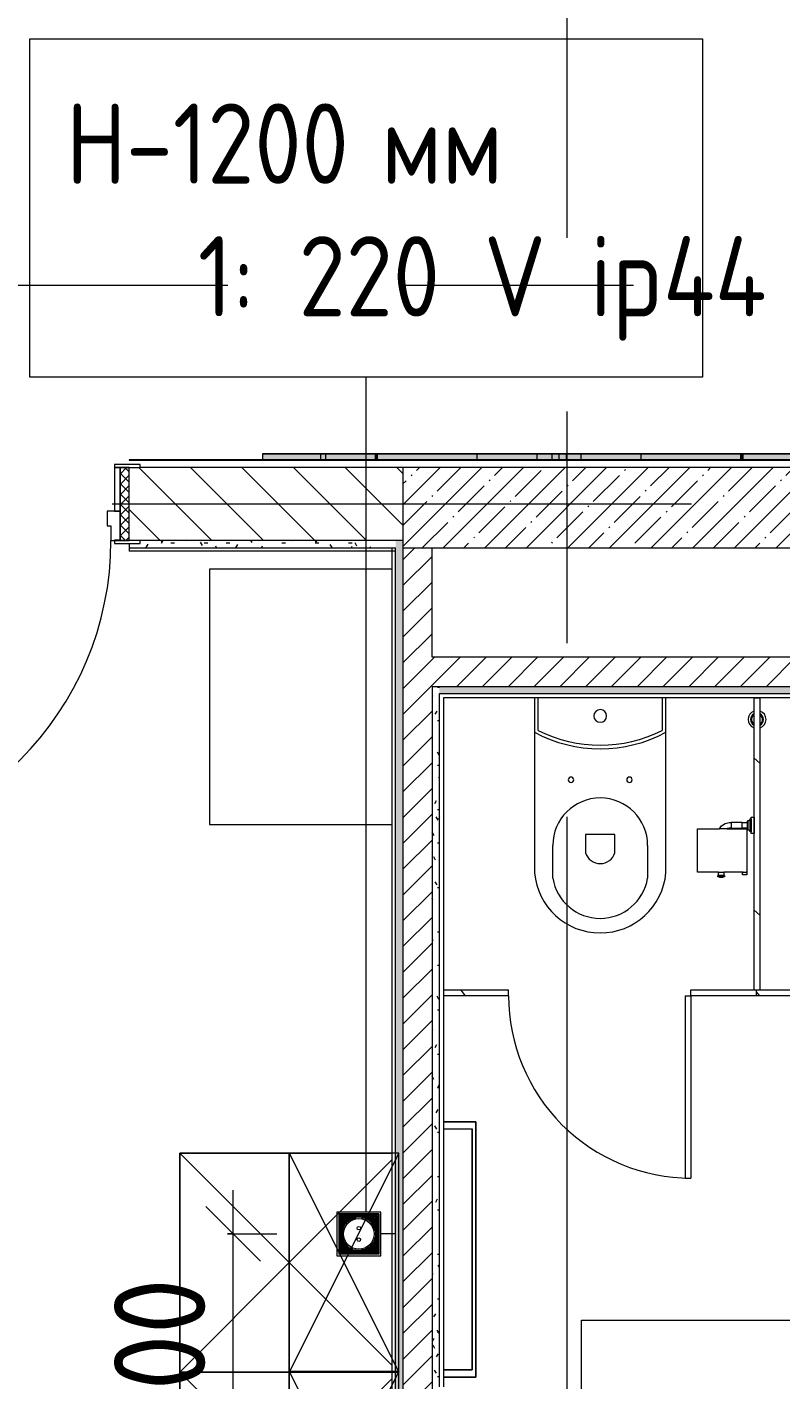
# Model space of a CAD drawing. Header units: millimetres. Extents: x 81382 to 274764, y -8553 to 29000.
# Drawn here: x 93180 to 95246, y 8099 to 11807 of the extents above; entities that cross this region are included whole.
import ezdxf

# ---------------------------------------------------------------- set-up
doc = ezdxf.new("R2010")
doc.units = ezdxf.units.MM
doc.linetypes.add('Осевая', pattern=[3175, 635, -476.25, 1587.5, -476.25])
for name, color, linetype, lineweight in [('A-ANNO-DIMS', 7, 'Continuous', 9), ('A-ANNO-DIMS-100', 7, 'Continuous', 9), ('A-DETL-GENF', 7, 'Continuous', 9), ('A-DOOR', 7, 'Continuous', 9), ('A-DOOR-1', 7, 'Continuous', 13), ('A-DOOR-FRAM', 7, 'Continuous', 13), ('A-DOOR-FRAM-1', 7, 'Continuous', 9), ('A-GENM', 7, 'Continuous', 9), ('A-WALL', 7, 'Continuous', 9), ('E-ELEC-FIXT-IDEN', 7, 'Continuous', 9), ('I-WALL', 7, 'Continuous', 9), ('P-SANR-FIXT', 7, 'Continuous', 9), ('Оси-2', 7, 'Осевая', 9), ('Электрические приборы', 7, 'Continuous', 9)]:
    doc.layers.add(name, color=color, linetype=linetype, lineweight=lineweight)
for name, color, linetype, lineweight, true_color in [('A-WALL-1', 7, 'Continuous', 9, 0x3c3c3c), ('A-WALL-FNSH-1', 7, 'Continuous', 9, 0x3c3c3c), ('I-FURN-1', 7, 'Continuous', 9, 0xf0f0f0), ('Оси розеток', 7, 'Continuous', 9, 0xff1e23)]:
    doc.layers.add(name, color=color, linetype=linetype, lineweight=lineweight, true_color=true_color)
doc.layers.add('I-FURN-4', color=7, linetype='Continuous', lineweight=9, transparency=1)
doc.styles.add('GOST Common_1', font='GOST_Common.ttf', dxfattribs={"width": 0.9, "height": 220})
doc.styles.add('ISOCPEUR', font='isocpeur.ttf', dxfattribs={"width": 0.9, "height": 250})
doc.dimstyles.new('ISO-2_5_0_9К_БОЛЬШОЙ', dxfattribs={"dimscale": 304.8, "dimtxt": 248.995294, "dimasz": 0.492126, "dimexe": 0.393701, "dimexo": 0.984252, "dimgap": 0, "dimtad": 1, "dimdec": 0, "dimrnd": 10, "dimzin": 0, "dimdsep": 46, "dimtxsty": 'ISOCPEUR', "dimblk1": 'OBLIQUE', "dimblk2": 'OBLIQUE', "dimsah": 1, "dimcen": 0.09, "dimdle": 0.393701, "dimazin": 0, "dimtfac": 1, "dimtdec": 4, "dimtix": 1, "dimtmove": 0, "dimatfit": 3, "dimfxl": 1, "dimtvp": 1, "dimtolj": 1, "dimtzin": 0, "dimarcsym": 2})
pattern_1 = [(45, (0, 0), (-35.35534, 35.35534), [])]
pattern_2 = [(0, (0, 0), (121.92, 30.48), [10.058, -81.382, 10.058, -81.382, -487.68]), (0, (0, 0), (121.92, 30.48), [-182.88, 10.058, -172.822, 10.058, -81.382, -213.36]), (0, (0, 0), (121.92, 30.48), [-457.2, 10.058, -50.902, 10.058, -142.342]), (120, (45.72, 15.24), (-87.356454, 90.345817), [10.058, -81.382, 10.058, -81.382, -487.68]), (120, (45.72, 15.24), (-87.356454, 90.345817), [-182.88, 10.058, -172.822, 10.058, -81.382, -213.36]), (120, (45.72, 15.24), (-87.356454, 90.345817), [-457.2, 10.058, -50.902, 10.058, -142.342]), (240, (60.96, 76.2), (-34.563546, -120.825817), [10.058, -81.382, 10.058, -81.382, -487.68]), (240, (60.96, 76.2), (-34.563546, -120.825817), [-182.88, 10.058, -172.822, 10.058, -81.382, -213.36]), (240, (60.96, 76.2), (-34.563546, -120.825817), [-457.2, 10.058, -50.902, 10.058, -142.342])]
pattern_3 = [(288.435, (95141.21, 9160), (416.50086, -832.99954), [158.05, -1159.038]), (319.399, (95191.19, 9010.06), (2499.010644, -2082.486787), [76.799, -3763.143]), (316.848, (94833, 8960.08), (6247.5402574, -5830.957739), [182.691, -8951.868]), (289.983, (94966.28, 8835.13), (1249.49393, -3332.002656), [97.5, -4777.508]), (270, (94999.6, 9160), (416.5, -416.5), [83.3, -333.2]), (298.443, (94999.6, 9076.7), (-2915.5071394, 5414.4962996), [227.365, -11140.87]), (264.289, (95107.89, 8876.78), (416.5263, 3748.496867), [83.716, -4102.058]), (309.806, (95099.56, 8793.48), (-1666.01521, 2082.48651), [65.059, -3187.91])]
pattern_4 = [(288.435, (96001.21, 9160), (416.50086, -832.99954), [158.05, -1159.038]), (319.399, (96051.19, 9010.06), (2499.010644, -2082.486787), [76.799, -3763.143]), (316.848, (95693, 8960.08), (6247.5402574, -5830.957739), [182.691, -8951.868]), (289.983, (95826.28, 8835.13), (1249.49393, -3332.002656), [97.5, -4777.508]), (270, (95859.6, 9160), (416.5, -416.5), [83.3, -333.2]), (298.443, (95859.6, 9076.7), (-2915.5071394, 5414.4962996), [227.365, -11140.87]), (264.289, (95967.89, 8876.78), (416.5263, 3748.496867), [83.716, -4102.058]), (309.806, (95959.56, 8793.48), (-1666.01521, 2082.48651), [65.059, -3187.91])]

# ---------------------------------------------------------------- blocks, each defined once
blk = doc.blocks.new('110_Дверь_СКБ_1Ст_Внутренняя1 - Д-8 950x2100h_охрана-31784688-План размещения напольных электротехнических лючков и розеток 3 этажа в осях 23-33')
at = {"layer": 'A-DOOR'}
h = blk.add_hatch(dxfattribs=at)
h.set_pattern_fill('FP_6', color=256, style=0, pattern_type=2)
h.set_pattern_definition([(135, (1826.41, 164.685), (-14.14214, -14.14214), []), (225, (1826.41, 164.685), (14.14214, -14.14214), [])])
h.paths.add_polyline_path([(462.5, 100), (462.5, -100), (487.5, -100), (487.5, 100)])
at = {"layer": 'A-DOOR-FRAM-1'}
h = blk.add_hatch(dxfattribs=at)
h.set_pattern_fill('FP_7', color=256, style=0, pattern_type=2)
h.set_pattern_definition([(45, (-296.384, 164.685), (-14.1421, 14.1421), []), (135, (-296.384, 164.685), (-14.1421, -14.1421), [])])
h.paths.add_polyline_path([(-437.5, 100), (-462.5, 100), (-462.5, -100), (-437.5, -100), (-437.5, -2.1)])
at = {"layer": 'A-DOOR'}
blk.add_arc((437.5, 100), 850, 90, 180, dxfattribs=at)
at = {"layer": 'A-DOOR-1'}
for p, q in [((437.5, 950), (397.5, 950)), ((397.5, 950), (397.5, 100)), ((437.5, 100), (437.5, 950)), ((397.5, 100), (437.5, 100))]:
    blk.add_line(p, q, dxfattribs=at)
at = {"layer": 'A-DOOR-FRAM'}
for p, q in [((-422.5, 108), (-492.5, 108)), ((-492.5, 108), (-492.5, 100)), ((-492.5, 100), (-422.5, 100)), ((-437.5, 100), (-462.5, 100)), ((-462.5, 100), (-462.5, -100)), ((-412.5, 100), (-437.5, 100)), ((-437.5, 100), (-437.5, 20)), ((-437.5, -100), (-437.5, 100)), ((-422.5, 100), (-437.5, 100)), ((-437.5, 100), (-437.5, 99)), ((-437.5, 99), (-422.5, 99)), ((-422.5, 100), (-422.5, 108)), ((-422.5, 99), (-422.5, 100)), ((-412.5, 60), (-412.5, 100)), ((437.5, 100), (437.5, 60)), ((462.5, 100), (437.5, 100)), ((517.5, 108), (447.5, 108)), ((447.5, 108), (447.5, 100)), ((462.5, 100), (447.5, 100)), ((447.5, 100), (447.5, 99)), ((447.5, 100), (517.5, 100)), ((447.5, 99), (462.5, 99)), ((462.5, 20), (462.5, 100)), ((487.5, 100), (462.5, 100)), ((462.5, 100), (462.5, -100)), ((462.5, 99), (462.5, 100)), ((487.5, -100), (487.5, 100)), ((517.5, 100), (517.5, 108)), ((-402.5, 60), (-412.5, 60)), ((-402.5, 20), (-402.5, 60)), ((437.5, 60), (427.5, 60)), ((427.5, 60), (427.5, 20)), ((-437.5, 20), (-402.5, 20)), ((-422.5, 20), (-437.5, 20)), ((-437.5, 20), (-437.5, -100)), ((-422.5, -100), (-422.5, 20)), ((427.5, 20), (462.5, 20)), ((462.5, 20), (447.5, 20)), ((447.5, 20), (447.5, -100)), ((462.5, -100), (462.5, 20)), ((-422.5, -100), (-492.5, -100)), ((-492.5, -100), (-492.5, -108)), ((-492.5, -108), (-422.5, -108)), ((-462.5, -100), (-437.5, -100)), ((-437.5, -100), (-422.5, -100)), ((-422.5, -108), (-422.5, -100)), ((447.5, -100), (462.5, -100)), ((517.5, -100), (447.5, -100)), ((447.5, -100), (447.5, -108)), ((447.5, -108), (517.5, -108)), ((462.5, -100), (487.5, -100)), ((517.5, -108), (517.5, -100))]:
    blk.add_line(p, q, dxfattribs=at)
blk = doc.blocks.new('Стол базовый прямоугольный - 1_196-25596001-План размещения напольных электротехнических лючков и розеток 3 этажа в осях 23-33')
at = {"layer": 'I-FURN-1'}
for p, q in [((350, 250), (-350, 250)), ((-350, 250), (-350, -250)), ((350, -250), (350, 250)), ((-350, -250), (350, -250))]:
    blk.add_line(p, q, dxfattribs=at)
blk = doc.blocks.new('Шкаф параметрический - 1_280-25596496-План размещения напольных электротехнических лючков и розеток 3 этажа в осях 23-33')
at = {"layer": 'I-FURN-1'}
for p, q in [((0, 582.3), (0, 300)), ((0, 300), (0, 582.3)), ((17.7, 582.3), (300, 300)), ((300, 300), (582.3, 582.3)), ((600, 300), (600, 582.3)), ((600, 582.3), (600, 300)), ((0, 0), (300, 300)), ((0, 300), (0, 0)), ((0, 0), (0, 300)), ((300, 300), (600, 0)), ((600, 0), (600, 300)), ((600, 300), (600, 0)), ((0, 0), (600, 0)), ((600, 0), (0, 0))]:
    blk.add_line(p, q, dxfattribs=at)
blk = doc.blocks.new('Шкаф параметрический - 1_137-25596775-План размещения напольных электротехнических лючков и розеток 3 этажа в осях 23-33')
at = {"layer": 'I-FURN-1'}
for p, q in [((0, 0), (600, 300)), ((0, 300), (600, 0)), ((600, 300), (0, 300)), ((0, 300), (0, 0)), ((600, 0), (600, 300)), ((0, 0), (0, 282.3)), ((600, 282.3), (600, 0)), ((0, 0), (600, 0)), ((598.1, 0), (0, 0)), ((600, 0), (598.1, 0))]:
    blk.add_line(p, q, dxfattribs=at)
blk = doc.blocks.new('Шкаф параметрический - 1_137-V59-План размещения напольных электротехнических лючков и розеток 3 этажа в осях 23-33')
at = {"layer": 'I-FURN-1'}
for p, q in [((0, 0), (600, 300)), ((0, 300), (600, 0)), ((600, 300), (0, 300)), ((0, 300), (0, 0)), ((600, 0), (600, 300)), ((0, 0), (0, 282.3)), ((600, 282.3), (600, 0)), ((0, 0), (600, 0)), ((1.9, 0), (0, 0)), ((600, 0), (1.9, 0))]:
    blk.add_line(p, q, dxfattribs=at)
blk = doc.blocks.new('Шкаф параметрический - 1_280-V60-План размещения напольных электротехнических лючков и розеток 3 этажа в осях 23-33')
at = {"layer": 'I-FURN-1'}
for p, q in [((0, 582.3), (0, 300)), ((0, 300), (0, 582.3)), ((17.7, 582.3), (300, 300)), ((300, 300), (582.3, 582.3)), ((600, 0), (600, 582.3)), ((600, 582.3), (600, 0)), ((0, 0), (300, 300)), ((0, 300), (0, 0)), ((0, 0), (0, 300)), ((300, 300), (600, 0)), ((0, 0), (600, 0)), ((600, 0), (0, 0))]:
    blk.add_line(p, q, dxfattribs=at)
blk = doc.blocks.new('Вешалка - 1_25-V104-План размещения напольных электротехнических лючков и розеток 3 этажа в осях 23-33')
at = {"layer": 'I-FURN-1'}
for p, q in [((350, 55), (-350, 55)), ((-350, 55), (-350, -34.3)), ((-350, -34.3), (-350, 55)), ((-350, 55), (350, 55)), ((-330.4, -34.3), (-330.4, 44.4)), ((-330.4, -34.3), (-330.4, 44.4)), ((-330.4, 44.4), (330.2, 44.4)), ((330.2, 44.4), (-330.4, 44.4)), ((330.2, 44.4), (330.2, -34.3)), ((330.2, -34.3), (330.2, 44.4)), ((350, -34.3), (350, 55)), ((350, 55), (350, -34.3))]:
    blk.add_line(p, q, dxfattribs=at)
blk = doc.blocks.new('Блок Розеток и Выключателей - Блок Розеток и Выключателей_SK2-27368982-План размещения напольных электротехнических лючков и розеток 3 этажа в осях 23-33')
at = {"layer": 'A-DETL-GENF'}
for p, q in [((60, 160), (-60, 160)), ((-60, 160), (-60, 40)), ((-55.2, 44.8), (-55.2, 155.2)), ((55.2, 155.2), (-55.2, 155.2)), ((-52.8, 47.2), (-52.8, 152.8)), ((52.8, 152.8), (-52.8, 152.8)), ((50.4, 150.4), (-50.4, 150.4)), ((-50.4, 49.6), (-50.4, 150.4)), ((50.4, 49.6), (50.4, 150.4)), ((52.8, 47.2), (52.8, 152.8)), ((55.2, 44.8), (55.2, 155.2)), ((60, 40), (60, 160)), ((48, 148), (-48, 148)), ((-48, 52), (-48, 148)), ((45.6, 145.6), (-45.6, 145.6)), ((-45.6, 54.4), (-45.6, 145.6)), ((-9.6, 143.2), (-43.2, 143.2)), ((-43.2, 143.2), (-43.2, 107.2)), ((-16.8, 140.8), (-40.8, 140.8)), ((-40.8, 140.8), (-40.8, 116.8)), ((-21.6, 138.4), (-38.4, 138.4)), ((-38.4, 138.4), (-38.4, 121.6)), ((-26.4, 136), (-36, 136)), ((-36, 136), (-36, 126.4)), ((-28.8, 133.6), (-33.6, 133.6)), ((-33.6, 133.6), (-33.6, 128.8)), ((9.6, 143.2), (43.2, 143.2)), ((16.8, 140.8), (40.8, 140.8)), ((21.6, 138.4), (38.4, 138.4)), ((26.4, 136), (36, 136)), ((28.8, 133.6), (33.6, 133.6)), ((33.6, 133.6), (33.6, 128.8)), ((36, 136), (36, 126.4)), ((38.4, 138.4), (38.4, 121.6)), ((40.8, 140.8), (40.8, 116.8)), ((43.2, 143.2), (43.2, 107.2)), ((45.6, 54.4), (45.6, 145.6)), ((48, 52), (48, 148)), ((-43.2, 56.8), (-43.2, 92.8)), ((-40.8, 59.2), (-40.8, 83.2)), ((-38.4, 61.6), (-38.4, 78.4)), ((38.4, 61.6), (38.4, 78.4)), ((40.8, 59.2), (40.8, 83.2)), ((43.2, 56.8), (43.2, 92.8)), ((-60, 40), (60, 40)), ((55.2, 44.8), (-55.2, 44.8)), ((52.8, 47.2), (-52.8, 47.2)), ((50.4, 49.6), (-50.4, 49.6)), ((48, 52), (-48, 52)), ((45.6, 54.4), (-45.6, 54.4)), ((-9.6, 56.8), (-43.2, 56.8)), ((-16.8, 59.2), (-40.8, 59.2)), ((-21.6, 61.6), (-38.4, 61.6)), ((-36, 64), (-36, 73.6)), ((-26.4, 64), (-36, 64)), ((-33.6, 66.4), (-33.6, 71.2)), ((-28.8, 66.4), (-33.6, 66.4)), ((9.6, 56.8), (43.2, 56.8)), ((16.8, 59.2), (40.8, 59.2)), ((21.6, 61.6), (38.4, 61.6)), ((26.4, 64), (36, 64)), ((28.8, 66.4), (33.6, 66.4)), ((33.6, 66.4), (33.6, 71.2)), ((36, 64), (36, 73.6))]:
    blk.add_line(p, q, dxfattribs=at)
for centre, radius in [((0, 100), 42), ((-15.6, 100), 4.8), ((15.6, 100), 4.8)]:
    blk.add_circle(centre, radius, dxfattribs=at)
at = {"layer": 'Оси розеток'}
blk.add_line((0, 0), (0, 40), dxfattribs=at)
blk = doc.blocks.new('131_Сантехническая перегородка_Дверь 5 - СД-1-30835617-План размещения напольных электротехнических лючков и розеток 3 этажа в осях 23-33')
at = {"layer": 'A-DOOR'}
h = blk.add_hatch(dxfattribs=at)
h.set_pattern_fill('FP_43', color=256, style=0, pattern_type=2)
h.set_pattern_definition(pattern_3)
h.paths.add_polyline_path([(750, 8), (750, -8), (928.5, -8), (928.5, 8)])
at = {"layer": 'A-GENM'}
h = blk.add_hatch(dxfattribs=at)
h.set_pattern_fill('FP_43', color=256, style=0, pattern_type=2)
h.set_pattern_definition(pattern_3)
h.paths.add_polyline_path([(70, 8), (70, -8), (250, -8), (250, 8)])
at = {"layer": 'A-DOOR'}
for p, q in [((266, 508), (250, 508)), ((250, 8), (250, 508)), ((266, 8), (266, 508)), ((266, 8), (250, 8))]:
    blk.add_line(p, q, dxfattribs=at)
blk.add_arc((250, 8), 500, 360, 90, dxfattribs=at)
at = {"layer": 'A-GENM'}
for p, q in [((70, 8), (250, 8)), ((70, 8), (70, -8)), ((250, 8), (250, -8)), ((750, 8), (928.5, 8)), ((750, 8), (750, -8)), ((250, -8), (70, -8)), ((928.5, -8), (750, -8))]:
    blk.add_line(p, q, dxfattribs=at)
blk = doc.blocks.new('131_Сантехническая перегородка_Дверь 5 - СД-1-V128-План размещения напольных электротехнических лючков и розеток 3 этажа в осях 23-33')
at = {"layer": 'A-DOOR'}
h = blk.add_hatch(dxfattribs=at)
h.set_pattern_fill('FP_44', color=256, style=0, pattern_type=2)
h.set_pattern_definition(pattern_4)
h.paths.add_polyline_path([(750, 8), (750, -8), (930, -8), (930, 8)])
at = {"layer": 'A-GENM'}
h = blk.add_hatch(dxfattribs=at)
h.set_pattern_fill('FP_44', color=256, style=0, pattern_type=2)
h.set_pattern_definition(pattern_4)
h.paths.add_polyline_path([(250, 8), (70, 8), (70, -8), (250, -8)])
at = {"layer": 'A-DOOR'}
for p, q in [((266, 508), (250, 508)), ((250, 8), (250, 508)), ((266, 8), (266, 508)), ((266, 8), (250, 8))]:
    blk.add_line(p, q, dxfattribs=at)
blk.add_arc((250, 8), 500, 360, 90, dxfattribs=at)
at = {"layer": 'A-GENM'}
for p, q in [((70, 8), (250, 8)), ((70, 8), (70, -8)), ((250, 8), (250, -8)), ((750, 8), (930, 8)), ((750, 8), (750, -8)), ((930, 8), (930, -8)), ((250, -8), (70, -8)), ((930, -8), (750, -8))]:
    blk.add_line(p, q, dxfattribs=at)
blk = doc.blocks.new('FP_138-План размещения напольных электротехнических лючков и розеток 3 этажа в осях 23-33')
at = {"layer": 'A-GENM'}
blk.add_line((0, 8), (0, -8), dxfattribs=at)
blk = doc.blocks.new('131_Сантехническая перегородка 6 - СП-1-V137-План размещения напольных электротехнических лючков и розеток 3 этажа в осях 23-33')
at = {"layer": 'A-GENM'}
h = blk.add_hatch(dxfattribs=at)
h.set_pattern_fill('FP_52', color=256, style=0, pattern_type=2)
h.set_pattern_definition([(198.435, (9968, -95072.34), (-832.99954, -416.50086), [158.051, -1159.038]), (229.399, (9818.06, -95122.315), (-2082.486787, -2499.010644), [76.799, -3763.143]), (226.848, (9768.08, -94764.125), (-5830.957739, -6247.5402574), [182.691, -8951.868]), (199.983, (9643.13, -94897.405), (-3332.002656, -1249.49393), [97.5, -4777.508]), (180, (9968, -94930.73), (-416.5, -416.5), [83.3, -333.2]), (208.443, (9884.7, -94930.725), (5414.4962996, 2915.5071394), [227.365, -11140.87]), (174.289, (9684.78, -95039.015), (3748.496867, -416.5263), [83.716, -4102.058]), (219.806, (9601.48, -95030.685), (2082.48651, 1666.01521), [65.059, -3187.91])])
h.paths.add_polyline_path([(800, -1.1), (800, 8), (50, 8), (50, -8), (800, -8)])
for p, q in [((0, 8), (50, 8)), ((50, 8), (800, 8)), ((50, -8), (0, -8)), ((800, -8), (50, -8))]:
    blk.add_line(p, q, dxfattribs=at)
at = {"layer": 'A-GENM', "flags": 128}
for points in [[(71.5, 8), (71.1, 8.5), (70.8, 9), (70.4, 9.5), (70, 9.9), (69.6, 10.4), (69.2, 10.8), (68.8, 11.2), (68.3, 11.6), (67.8, 12), (67.3, 12.3), (66.8, 12.7), (66.3, 13), (65.8, 13.3), (65.3, 13.6), (64.7, 13.8), (64.2, 14), (63.6, 14.3), (63, 14.4), (62.4, 14.6), (61.9, 14.7), (61.3, 14.9), (60.7, 14.9), (60.1, 15), (59.5, 15.1), (58.9, 15.1), (58.3, 15.1), (57.7, 15), (57.1, 15), (56.5, 14.9), (55.9, 14.8), (55.3, 14.7), (54.7, 14.5), (54.1, 14.4), (53.5, 14.2), (53, 13.9), (52.4, 13.7), (51.9, 13.4), (51.4, 13.2), (50.8, 12.9), (50.3, 12.5), (49.8, 12.2), (49.3, 11.8), (48.9, 11.4), (48.4, 11), (48, 10.6), (47.6, 10.2), (47.2, 9.7), (46.8, 9.3), (46.4, 8.8), (46.1, 8.3), (45.9, 8)], [(45.9, -8), (46.3, -8.5), (46.6, -9), (47, -9.5), (47.4, -9.9), (47.8, -10.4), (48.2, -10.8), (48.6, -11.2), (49.1, -11.6), (49.6, -12), (50, -12.3), (50.5, -12.7), (51.1, -13), (51.6, -13.3), (52.1, -13.6), (52.7, -13.8), (53.2, -14), (53.8, -14.3), (54.4, -14.4), (54.9, -14.6), (55.5, -14.7), (56.1, -14.9), (56.7, -14.9), (57.3, -15), (57.9, -15.1), (58.5, -15.1), (59.1, -15.1), (59.7, -15), (60.3, -15), (60.9, -14.9), (61.5, -14.8), (62.1, -14.7), (62.7, -14.5), (63.3, -14.4), (63.8, -14.2), (64.4, -13.9), (65, -13.7), (65.5, -13.4), (66, -13.2), (66.6, -12.9), (67.1, -12.5), (67.6, -12.2), (68, -11.8), (68.5, -11.4), (69, -11), (69.4, -10.6), (69.8, -10.2), (70.2, -9.7), (70.6, -9.3), (70.9, -8.8), (71.3, -8.3), (71.5, -8)]]:
    blk.add_lwpolyline(points, dxfattribs=at)
at = {"layer": 'A-GENM'}
for radius, start, end in [(24.6, 19.9113, 160.0887), (17.6, 28.9731, 151.0269), (15.1, 78.8699, 146.2189), (15.1, 33.7811, 53.124), (24.6, 199.9113, 340.0887), (17.6, 208.9731, 331.0269), (15.1, 213.7811, 233.124), (15.1, 258.8699, 326.2189)]:
    blk.add_arc((58.7, 0), radius, start, end, dxfattribs=at)
blk.add_blockref('FP_138-План размещения напольных электротехнических лючков и розеток 3 этажа в осях 23-33', (0, 0), dxfattribs=at)
blk = doc.blocks.new('WC Seat_2 with Cistern-Wall Based - SE22-33487382-План размещения напольных электротехнических лючков и розеток 3 этажа в осях 23-33')
at = {"layer": 'P-SANR-FIXT'}
for p, q in [((-55, 485.5), (-55, 100.5)), ((-5, 410.5), (-5, 500.5)), ((255, 500.5), (255, 410.5)), ((305, 100.5), (305, 485.5)), ((85, 430.5), (85, 380.5)), ((165, 380.5), (165, 430.5)), ((85, 380.5), (165, 380.5)), ((-55, 100.5), (-55, 5.5)), ((-45, 5.5), (-45, 95.6)), ((295, 95.6), (295, 5.5)), ((305, 5.5), (305, 100.5))]:
    blk.add_line(p, q, dxfattribs=at)
for centre, radius, start, end in [((125, 469.8), 180.7, 4.9791, 175.0209), ((125, 478.7), 131.8, 9.5273, 170.4727), ((125, 418.8), 41.7, 16.2602, 163.7398), ((125, 410.5), 130, 180, 360), ((45, 230.5), 7.5, 0, 180), ((45, 230.5), 7.5, 180, 360), ((205, 230.5), 7.5, 0, 180), ((205, 230.5), 7.5, 180, 360), ((125, -237), 382.5, 61.9275, 118.0725), ((125, -247), 382.5, 63.6122, 116.3878), ((125, 55.5), 17.5, 0, 180), ((125, 55.5), 17.5, 180, 360)]:
    blk.add_arc(centre, radius, start, end, dxfattribs=at)
blk = doc.blocks.new('Sanitary_Toilet-Accessories_Gessi_Wall-mounted-paper-roll-holder-65449 - Chrome-30913797-План размещения напольных электротехнических лючков и розеток 3 этажа в осях 23-33')
at = {"layer": 'A-DETL-GENF'}
for p, q in [((95017.5, 9607.9), (95017.7, 9609.5)), ((95017.5, 9491.8), (95017.5, 9607.9)), ((95017.7, 9609.5), (95077.8, 9609.5)), ((95077.8, 9609.5), (95083.4, 9617.9)), ((95097.4, 9609.5), (95077.8, 9609.5)), ((95083.4, 9617.9), (95093, 9624.3)), ((95093, 9624.3), (95104.3, 9626.5)), ((95098.7, 9610.4), (95097.4, 9609.5)), ((95097.4, 9609.5), (95142.5, 9609.5)), ((95104.3, 9611.5), (95098.7, 9610.4)), ((95104.3, 9626.5), (95109.8, 9626.5)), ((95109.8, 9611.5), (95104.3, 9611.5)), ((95109.8, 9626.5), (95109.8, 9628)), ((95109.8, 9628), (95139.8, 9628)), ((95109.8, 9626.5), (95109.8, 9611.5)), ((95109.8, 9610), (95109.8, 9611.5)), ((95139.8, 9610), (95109.8, 9610)), ((95139.8, 9628), (95139.8, 9626.5)), ((95139.8, 9611.5), (95139.8, 9626.5)), ((95139.8, 9626.5), (95153.3, 9626.5)), ((95142.5, 9611.5), (95139.8, 9611.5)), ((95139.8, 9611.5), (95139.8, 9610)), ((95150.5, 9611.5), (95142.5, 9611.5)), ((95142.5, 9609.5), (95142.5, 9611.5)), ((95142.5, 9609.5), (95150.5, 9609.5)), ((95153.3, 9611.5), (95150.5, 9611.5)), ((95150.5, 9611.5), (95150.5, 9609.5)), ((95150.5, 9609.5), (95152.5, 9609.5)), ((95152.5, 9609.5), (95152.5, 9490.5)), ((95153.3, 9626.5), (95153.3, 9630)), ((95153.3, 9630), (95155.8, 9630)), ((95153.3, 9628), (95153.3, 9609.5)), ((95153.3, 9608), (95153.3, 9611.5)), ((95155.8, 9608), (95153.3, 9608)), ((95155.8, 9632), (95157.8, 9632.3)), ((95155.8, 9630), (95155.8, 9632)), ((95155.8, 9630), (95155.8, 9608)), ((95155.8, 9606), (95155.8, 9608)), ((95157.8, 9605.7), (95155.8, 9606)), ((95157.8, 9632.3), (95159.7, 9633.3)), ((95159.7, 9604.8), (95157.8, 9605.7)), ((95159.7, 9633.3), (95161.1, 9634.8)), ((95161.1, 9634.8), (95161.8, 9636.5)), ((95161.8, 9601.6), (95161.8, 9636.5)), ((95161.8, 9636.5), (95164.3, 9636.5)), ((95164.3, 9636.5), (95164.3, 9641.5)), ((95164.3, 9641.5), (95172.3, 9641.5)), ((95164.3, 9636.5), (95164.3, 9601.5)), ((95172.3, 9641.5), (95172.3, 9596.5)), ((95161.1, 9603.3), (95159.7, 9604.8)), ((95161.8, 9601.6), (95161.1, 9603.3)), ((95164.3, 9601.5), (95161.8, 9601.6)), ((95164.3, 9596.5), (95164.3, 9601.5)), ((95172.3, 9596.5), (95164.3, 9596.5)), ((95017.7, 9490.5), (95017.5, 9491.8)), ((95074.8, 9490.5), (95017.7, 9490.5)), ((95072.8, 9478), (95072.8, 9481.5)), ((95072.8, 9481.5), (95074.8, 9481.5)), ((95074.8, 9478), (95072.8, 9478)), ((95074.8, 9490.5), (95089.8, 9490.5)), ((95074.8, 9481.5), (95074.8, 9490.5)), ((95089.8, 9481.5), (95074.8, 9481.5)), ((95089.8, 9478), (95074.8, 9478)), ((95078.3, 9476.2), (95074.8, 9478)), ((95082.3, 9475.5), (95078.3, 9476.2)), ((95086.3, 9476.2), (95082.3, 9475.5)), ((95089.8, 9478), (95086.3, 9476.2)), ((95142.5, 9490.5), (95089.8, 9490.5)), ((95089.8, 9490.5), (95089.8, 9481.5)), ((95089.8, 9481.5), (95091.8, 9481.5)), ((95091.8, 9478), (95089.8, 9478)), ((95091.8, 9481.5), (95091.8, 9478)), ((95140.5, 9483), (95140.5, 9489.5)), ((95140.5, 9489.5), (95142.5, 9489.5)), ((95152.5, 9483), (95140.5, 9483)), ((95142.5, 9490.5), (95150.5, 9490.5)), ((95142.5, 9489.5), (95142.5, 9490.5)), ((95150.5, 9489.5), (95142.5, 9489.5)), ((95152.5, 9490.5), (95150.5, 9490.5)), ((95150.5, 9490.5), (95150.5, 9489.5)), ((95150.5, 9489.5), (95152.5, 9489.5)), ((95152.5, 9489.5), (95152.5, 9483))]:
    blk.add_line(p, q, dxfattribs=at)
blk = doc.blocks.new('Дерево_ декор - Дерево_ декор-32360999-План размещения напольных электротехнических лючков и розеток 3 этажа в осях 23-33')
at = {"layer": 'I-FURN-4'}
for points in [[(-810.2, 24.3), (-812.9, 24.3), (-812.9, 8.3), (-639, 8.3), (-639, 24.3), (-795.5, 24.3)], [(-263.2, 24.3), (-653.9, 24.3), (-653.9, 8.3), (-224.5, 8.3), (-224.5, 24.3)], [(-497.5, 24.3), (-503.8, 24.3), (-503.8, 8.3), (-497.5, 8.3), (-497.5, 19.6)], [(-224.5, 24.3), (-224.5, 8.3), (224.5, 8.3), (224.5, 24.3), (-208.4, 24.3)], [(358.2, 24.3), (224.5, 24.3), (224.5, 8.3), (653.9, 8.3), (653.9, 24.3), (410.3, 24.3)], [(503.8, 24.3), (497.5, 24.3), (497.5, 8.3), (503.8, 8.3), (503.8, 10.9)], [(733.9, 24.3), (639, 24.3), (639, 8.3), (812.9, 8.3), (812.9, 24.3), (769.7, 24.3)]]:
    blk.add_hatch(color=256, dxfattribs=at).paths.add_polyline_path(points)
at = {"layer": 'I-FURN-1'}
for p, q in [((-813.4, 24.3), (-813.4, 8.3)), ((-654.2, 24.3), (-812.9, 24.3)), ((-812.9, 24.3), (-654.4, 24.3)), ((-812.9, 8.3), (-654.2, 8.3)), ((-654.4, 8.3), (-812.9, 8.3)), ((-654.5, 24.3), (-654.5, 8.3)), ((-654.5, 24.3), (-224.5, 24.3)), ((-224.5, 8.3), (-654.5, 8.3)), ((-654.4, 24.3), (-639, 24.3)), ((-639, 8.3), (-654.4, 8.3)), ((-639, 24.3), (-654.3, 24.3)), ((-654.3, 8.3), (-639, 8.3)), ((-639.5, 24.3), (-654.2, 24.3)), ((-654.2, 8.3), (-639.5, 8.3)), ((-497.5, 24.3), (-639.5, 24.3)), ((-639.5, 8.3), (-497.5, 8.3)), ((-639, 8.3), (-639, 24.3)), ((-503.8, 24.3), (-503.8, 8.3)), ((-503.8, 24.3), (-503.8, 24.3)), ((-498.6, 24.3), (-503.8, 24.3)), ((-503.8, 24.3), (-497.5, 24.3)), ((-503.8, 8.3), (-503.8, 8.3)), ((-503.8, 8.3), (-498.6, 8.3)), ((-497.5, 8.3), (-503.8, 8.3)), ((-18.7, 24.3), (-497.8, 24.3)), ((-497.8, 8.3), (-18.7, 8.3)), ((-497.5, 24.3), (-497.5, 8.3)), ((-224.5, 24.3), (224.5, 24.3)), ((-224.5, 24.3), (-224.5, 8.3)), ((224.5, 8.3), (-224.5, 8.3)), ((0, 24.3), (-60, 24.3)), ((-60, 24.3), (-19.2, 24.3)), ((-60, 24.3), (-60, 8.3)), ((-19.2, 8.3), (-60, 8.3)), ((-60, 8.3), (0, 8.3)), ((-19.2, 24.3), (0, 24.3)), ((-19.2, 8.3), (-19.2, 24.3)), ((0, 8.3), (-19.2, 8.3)), ((-14.9, 24.3), (-18.4, 24.3)), ((-18.4, 8.3), (-14.9, 8.3)), ((-7.5, 24.3), (-14.9, 24.3)), ((-14.9, 8.3), (-7.5, 8.3)), ((0, 24.3), (-7.5, 24.3)), ((-7.5, 8.3), (0, 8.3)), ((7.5, 24.3), (0, 24.3)), ((0, 24.3), (0, 8.3)), ((60, 24.3), (0, 24.3)), ((0, 24.3), (19.2, 24.3)), ((0, 24.3), (0, 8.3)), ((0, 8.3), (7.5, 8.3)), ((19.2, 8.3), (0, 8.3)), ((0, 8.3), (60, 8.3)), ((14.9, 24.3), (7.5, 24.3)), ((7.5, 8.3), (14.9, 8.3)), ((18.4, 24.3), (14.9, 24.3)), ((14.9, 8.3), (18.4, 8.3)), ((497.8, 24.3), (18.7, 24.3)), ((18.7, 8.3), (497.8, 8.3)), ((19.2, 24.3), (60, 24.3)), ((19.2, 24.3), (19.2, 8.3)), ((60, 8.3), (19.2, 8.3)), ((60, 24.3), (60, 8.3)), ((224.5, 24.3), (654.5, 24.3)), ((224.5, 24.3), (224.5, 8.3)), ((654.5, 8.3), (224.5, 8.3)), ((639.5, 24.3), (497.5, 24.3)), ((497.5, 24.3), (503.8, 24.3)), ((497.5, 24.3), (497.5, 8.3)), ((503.8, 8.3), (497.5, 8.3)), ((497.5, 8.3), (639.5, 8.3)), ((503.8, 24.3), (498.6, 24.3)), ((498.6, 8.3), (503.8, 8.3)), ((503.8, 8.3), (503.8, 24.3)), ((503.8, 24.3), (503.8, 24.3)), ((503.8, 8.3), (503.8, 8.3)), ((654.3, 24.3), (639, 24.3)), ((639, 24.3), (654.4, 24.3)), ((639, 24.3), (639, 8.3)), ((654.4, 8.3), (639, 8.3)), ((639, 8.3), (654.3, 8.3)), ((654.2, 24.3), (639.5, 24.3)), ((639.5, 8.3), (654.2, 8.3)), ((812.9, 24.3), (654.2, 24.3)), ((654.2, 8.3), (812.9, 8.3)), ((654.4, 24.3), (812.9, 24.3)), ((812.9, 8.3), (654.4, 8.3)), ((654.5, 8.3), (654.5, 24.3)), ((813.4, 8.3), (813.4, 24.3))]:
    blk.add_line(p, q, dxfattribs=at)
blk = doc.blocks.new('DIMBLOCK7-План размещения напольных электротехнических лючков и розеток 3 этажа в осях 23-33')
at = {"layer": 'A-ANNO-DIMS-100'}
for p, q in [((93745, 7679), (93745, 8619)), ((93729.3, 8499), (93865, 8499)), ((93745, 8499), (93729.3, 8499)), ((93729.3, 7799), (93865, 7799)), ((93745, 7799), (93729.3, 7799))]:
    blk.add_line(p, q, dxfattribs=at)
at = {"layer": 'A-ANNO-DIMS-100', "lineweight": 20}
for p, q in [((93745, 8499), (93670, 8574)), ((93745, 8499), (93820, 8424)), ((93745, 7799), (93670, 7874)), ((93745, 7799), (93820, 7724))]:
    blk.add_line(p, q, dxfattribs=at)
at = {"layer": 'A-ANNO-DIMS-100', "color": 0, "insert": (93418.4, 7912), "char_height": 250, "width": 568.858, "attachment_point": 1, "rotation": 90, "line_spacing_factor": 1.149209, "style": 'ISOCPEUR'}
blk.add_mtext('700', dxfattribs=at)
blk = doc.blocks.new('_Oblique')
at = {"color": 0, "linetype": 'ByBlock', "lineweight": -2}
blk.add_line((-0.5, -0.5), (0.5, 0.5), dxfattribs=at)

msp = doc.modelspace()

# ---------------------------------------------------------------- hatches: boundary and pattern name
at = {"layer": 'I-WALL'}
h = msp.add_hatch(dxfattribs=at)
h.set_pattern_fill('FP_3', color=256, style=0, pattern_type=2)
h.set_pattern_definition([(135, (0, 0), (-70.71068, -70.71068), [])])
h.paths.add_polyline_path([(107130, 10400), (107130, 10600), (105095, 10600), (105095, 10400), (105125, 10400)])
h.paths.add_polyline_path([(103615, 10400), (103645, 10400), (103645, 10600), (101610, 10600), (101610, 10400), (102993.8, 10400)])
h.paths.add_polyline_path([(94190, 10400), (94210, 10400), (94210, 10600), (93460, 10600), (93460, 10400), (94090.2, 10400)])
h.paths.add_polyline_path([(91440, 10400), (92510, 10400), (92510, 10600), (91385, 10600), (91385, 10400)])
h.paths.add_polyline_path([(89930, 10400), (89985, 10400), (89985, 10600), (89610, 10600), (89610, 10400), (89785, 10400)])
h = msp.add_hatch(dxfattribs=at)
h.set_pattern_fill('FP_4', color=256, style=0, pattern_type=2)
h.set_pattern_definition([(45, (0, 0), (-57.024626, 57.024626), []), (45, (57.025, 0), (-57.024626, 57.024626), [100.806, -20.161, 3.353, -16.808])])
h.paths.add_polyline_path([(101610, 10380), (101610, 10600), (94210, 10600), (94210, 10380), (101085.9, 10380)])
h = msp.add_hatch(dxfattribs=at)
h.set_pattern_fill('FP_35', color=256, style=0, pattern_type=2)
h.set_pattern_definition(pattern_2)
h.paths.add_polyline_path([(94090.2, 10380), (94190, 10380), (94190, 10400), (93490, 10400), (93490, 10392), (93460, 10392), (93460, 10380), (93490, 10380)])
h.paths.add_polyline_path([(92430, 10380), (92510, 10380), (92510, 10392), (92480, 10392.5), (92480, 10400), (92430, 10400)])
h = msp.add_hatch(dxfattribs=at)
h.set_pattern_fill('FP_35', color=256, style=0, pattern_type=2)
h.set_pattern_definition(pattern_2)
h.paths.add_polyline_path([(94210, 6700), (94210, 10400), (94190, 10400), (94190, 6700)])
h = msp.add_hatch(dxfattribs=at)
h.set_pattern_fill('FP_5', color=256, style=0, pattern_type=2)
h.set_pattern_definition(pattern_1)
h.paths.add_polyline_path([(94290, 5400), (94290, 10380), (94210, 10380), (94210, 5400)])
h = msp.add_hatch(dxfattribs=at)
h.set_pattern_fill('FP_5', color=256, style=0, pattern_type=2)
h.set_pattern_definition(pattern_1)
h.paths.add_polyline_path([(101080, 10000), (101080, 10080), (94290, 10080), (94290, 10000), (101060, 10000)])
h = msp.add_hatch(dxfattribs=at)
h.set_pattern_fill('FP_35', color=256, style=0, pattern_type=2)
h.set_pattern_definition(pattern_2)
h.paths.add_polyline_path([(94290, 8060), (94310, 8060), (94310, 10000), (94290, 10000), (94290, 8310.9)])
h = msp.add_hatch(dxfattribs=at)
h.set_pattern_fill('FP_35', color=256, style=0, pattern_type=2)
h.set_pattern_definition(pattern_2)
h.paths.add_polyline_path([(101060, 9980), (101060, 10000), (94310, 10000), (94310, 9980), (99813.9, 9980)])

# ---------------------------------------------------------------- linework, layer by layer
at = {"layer": 'A-WALL'}
for p, q in [((94210, 10400), (93490, 10400)), ((94290, 10000), (101080, 10000))]:
    msp.add_line(p, q, dxfattribs=at)
at = {"layer": 'A-WALL-1'}
for p, q in [((103615, 10600), (93490, 10600)), ((94210, 10600), (94210, 6700)), ((93460, 10392), (93460, 10380)), ((93460, 10380), (94190, 10380)), ((94210, 10380), (101610, 10380)), ((94290, 10080), (94290, 10380)), ((101080, 10080), (94290, 10080)), ((94290, 10000), (94290, 5400)), ((94310, 8080), (94310, 9980)), ((94310, 9980), (101049, 9980))]:
    msp.add_line(p, q, dxfattribs=at)
at = {"layer": 'A-WALL-FNSH-1'}
for p, q in [((97398, 10621), (93460, 10621)), ((93460, 10621), (93460, 10620)), ((93460, 10620), (97399, 10620))]:
    msp.add_line(p, q, dxfattribs=at)
at = {"layer": 'E-ELEC-FIXT-IDEN'}
msp.add_line((94109.3, 8559), (94109.3, 10847.5), dxfattribs=at)
at = {"layer": 'E-ELEC-FIXT-IDEN', "flags": 128}
for points in [[(93187.6, 11775.5), (95031, 11775.5), (95031, 10847.5), (93187.6, 10847.5)], [(94699.9, 8263), (96543.3, 8263), (96543.3, 7335), (94699.9, 7335)]]:
    msp.add_lwpolyline(points, close=True, dxfattribs=at)
at = {"layer": 'I-WALL'}
for p, q in [((93460, 10380), (93460, 10371)), ((94190, 10371), (93460, 10371)), ((94181, 6720.5), (94181, 10379.5)), ((94181, 10379.5), (94190, 10379.5)), ((94190, 6720), (94190, 10380)), ((101060, 9969), (94321, 9969)), ((94321, 9969), (94321, 8080))]:
    msp.add_line(p, q, dxfattribs=at)
at = {"layer": 'Оси-2'}
for p, q in [((94660, 593.7), (94660, 18900)), ((84681.8, 11100), (122730, 11100)), ((85951.8, 10500), (122730, 10500))]:
    msp.add_line(p, q, dxfattribs=at)

# ---------------------------------------------------------------- block references
at = {"layer": 'A-DOOR', "rotation": 180}
msp.add_blockref('110_Дверь_СКБ_1Ст_Внутренняя1 - Д-8 950x2100h_охрана-31784688-План размещения напольных электротехнических лючков и розеток 3 этажа в осях 23-33', (92997.5, 10500), dxfattribs=at)
at = {"layer": 'A-GENM'}
for name, p, rotation in [('131_Сантехническая перегородка 6 - СП-1-V137-План размещения напольных электротехнических лючков и розеток 3 этажа в осях 23-33', (95180.6, 9968), 270.0000000000007), ('131_Сантехническая перегородка_Дверь 5 - СД-1-30835617-План размещения напольных электротехнических лючков и розеток 3 этажа в осях 23-33', (95249.5, 9160), 180), ('131_Сантехническая перегородка_Дверь 5 - СД-1-V128-План размещения напольных электротехнических лючков и розеток 3 этажа в осях 23-33', (96109.5, 9160), 180)]:
    msp.add_blockref(name, p, dxfattribs=dict(at, rotation=rotation))
at = {"layer": 'I-FURN-1'}
for name, p, rotation in [('Дерево_ декор - Дерево_ декор-32360999-План размещения напольных электротехнических лючков и розеток 3 этажа в осях 23-33', (94638.3, 10645.3), 180), ('Стол базовый прямоугольный - 1_196-25596001-План размещения напольных электротехнических лючков и розеток 3 этажа в осях 23-33', (93930.5, 9971), 90), ('Вешалка - 1_25-V104-План размещения напольных электротехнических лючков и розеток 3 этажа в осях 23-33', (94355.3, 8456.4), 270.0000000000007), ('Шкаф параметрический - 1_280-25596496-План размещения напольных электротехнических лючков и розеток 3 этажа в осях 23-33', (93598.7, 8720.4), 269.9999999999994), ('Шкаф параметрический - 1_137-25596775-План размещения напольных электротехнических лючков и розеток 3 этажа в осях 23-33', (93898.7, 8720.4), 269.9999999999994), ('Шкаф параметрический - 1_137-V59-План размещения напольных электротехнических лючков и розеток 3 этажа в осях 23-33', (93898.7, 8122.3), 269.9999999999994), ('Шкаф параметрический - 1_280-V60-План размещения напольных электротехнических лючков и розеток 3 этажа в осях 23-33', (93598.7, 8120.4), 269.9999999999994)]:
    msp.add_blockref(name, p, dxfattribs=dict(at, rotation=rotation))
at = {"layer": 'P-SANR-FIXT', "rotation": 180}
msp.add_blockref('WC Seat_2 with Cistern-Wall Based - SE22-33487382-План размещения напольных электротехнических лючков и розеток 3 этажа в осях 23-33', (94875.8, 9974.5), dxfattribs=at)
at = {"layer": 'P-SANR-FIXT'}
msp.add_blockref('Sanitary_Toilet-Accessories_Gessi_Wall-mounted-paper-roll-holder-65449 - Chrome-30913797-План размещения напольных электротехнических лючков и розеток 3 этажа в осях 23-33', (0, 0), dxfattribs=at)
at = {"layer": 'Электрические приборы', "rotation": 90.0000000000001}
msp.add_blockref('Блок Розеток и Выключателей - Блок Розеток и Выключателей_SK2-27368982-План размещения напольных электротехнических лючков и розеток 3 этажа в осях 23-33', (94189.3, 8499), dxfattribs=at)

# ---------------------------------------------------------------- texts
at = {"layer": 'E-ELEC-FIXT-IDEN', "char_height": 220, "attachment_point": 1, "style": 'GOST Common_1'}
for s, insert, width in [('H-1200 ', (93287.6, 11597.9), 1046.202), ('мм', (94150.8, 11597.9), 375.19), ('   1: 220 V ip44', (93287.6, 11234.1), 1984.177)]:
    msp.add_mtext(s, dxfattribs=dict(at, insert=insert, width=width))

# ---------------------------------------------------------------- dimensions: what is measured, and where the dimension line sits
at = {"layer": 'A-ANNO-DIMS'}
dim = msp.add_linear_dim(base=(93745, 8499), p1=(94029.3, 7799), p2=(94029.3, 8499), angle=90, dimstyle='ISO-2_5_0_9К_БОЛЬШОЙ', override={"dimpost": '<>', "dimfxl": 700}, dxfattribs=at)
dim.commit()
dim.dimension.update_dxf_attribs({"geometry": 'DIMBLOCK7-План размещения напольных электротехнических лючков и розеток 3 этажа в осях 23-33', "text_midpoint": (93620, 8149)})

doc.saveas('drawing.dxf')
